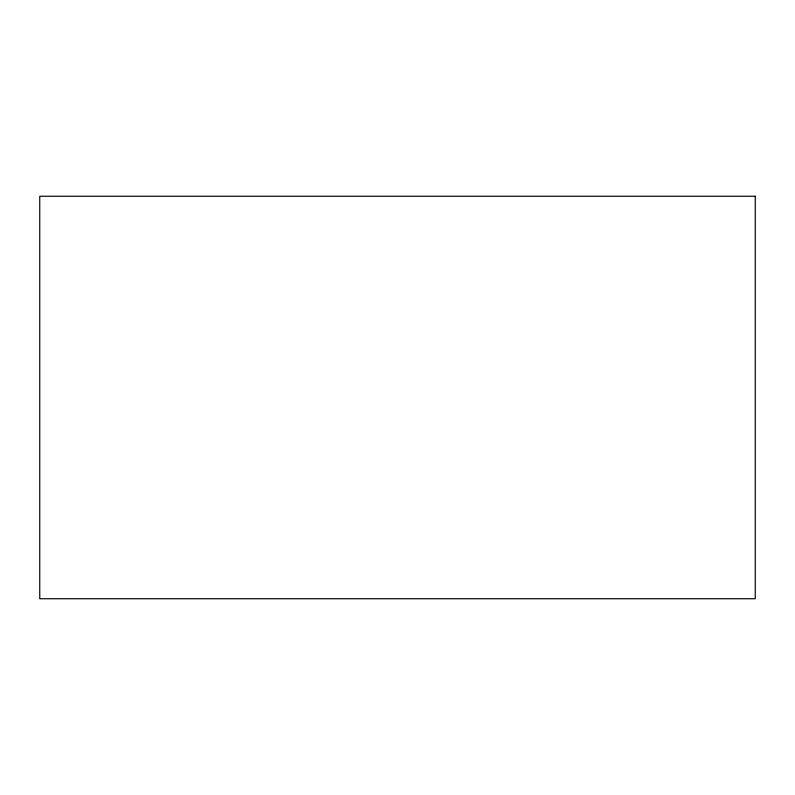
<?xml version="1.0" encoding="UTF-8"?>
<svg xmlns="http://www.w3.org/2000/svg" width="795" height="795" viewBox="0 0 795 795"><rect width="100%" height="100%" fill="white"/><g stroke="black" fill="none" stroke-linecap="round" stroke-linejoin="round"><path stroke-width="1.19" d="M755.25 196.266L39.75 196.266L39.75 598.734L755.25 598.734L755.25 196.266"/></g></svg>
